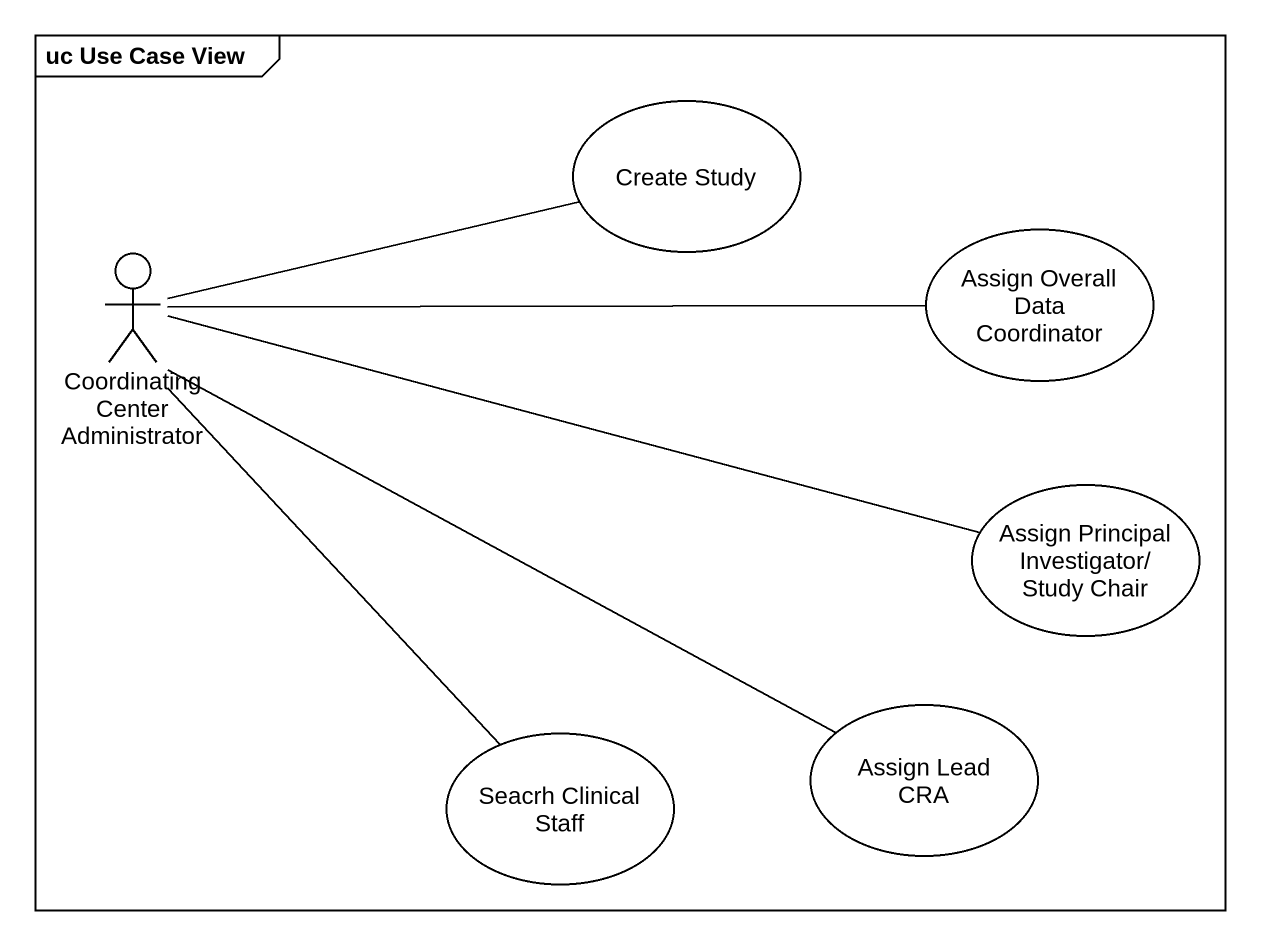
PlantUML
@startuml
mainframe uc Use Case View
usecase "Create Study" as Create_Study
actor "Coordinating Center Administrator" as Coordinating_Center
usecase "Assign Overall Data Coordinator" as Assign_Overall_Data
usecase "Assign Principal Investigator/ Study Chair" as Assign_Principal
usecase "Seacrh Clinical Staff" as Seacrh_Clinical_Staff
usecase "Assign Lead CRA" as Assign_Lead_CRA
Coordinating_Center -right- Create_Study
Coordinating_Center -right- Assign_Overall_Data
Coordinating_Center -right- Assign_Principal
Coordinating_Center -- Seacrh_Clinical_Staff
Coordinating_Center -right- Assign_Lead_CRA
@enduml
